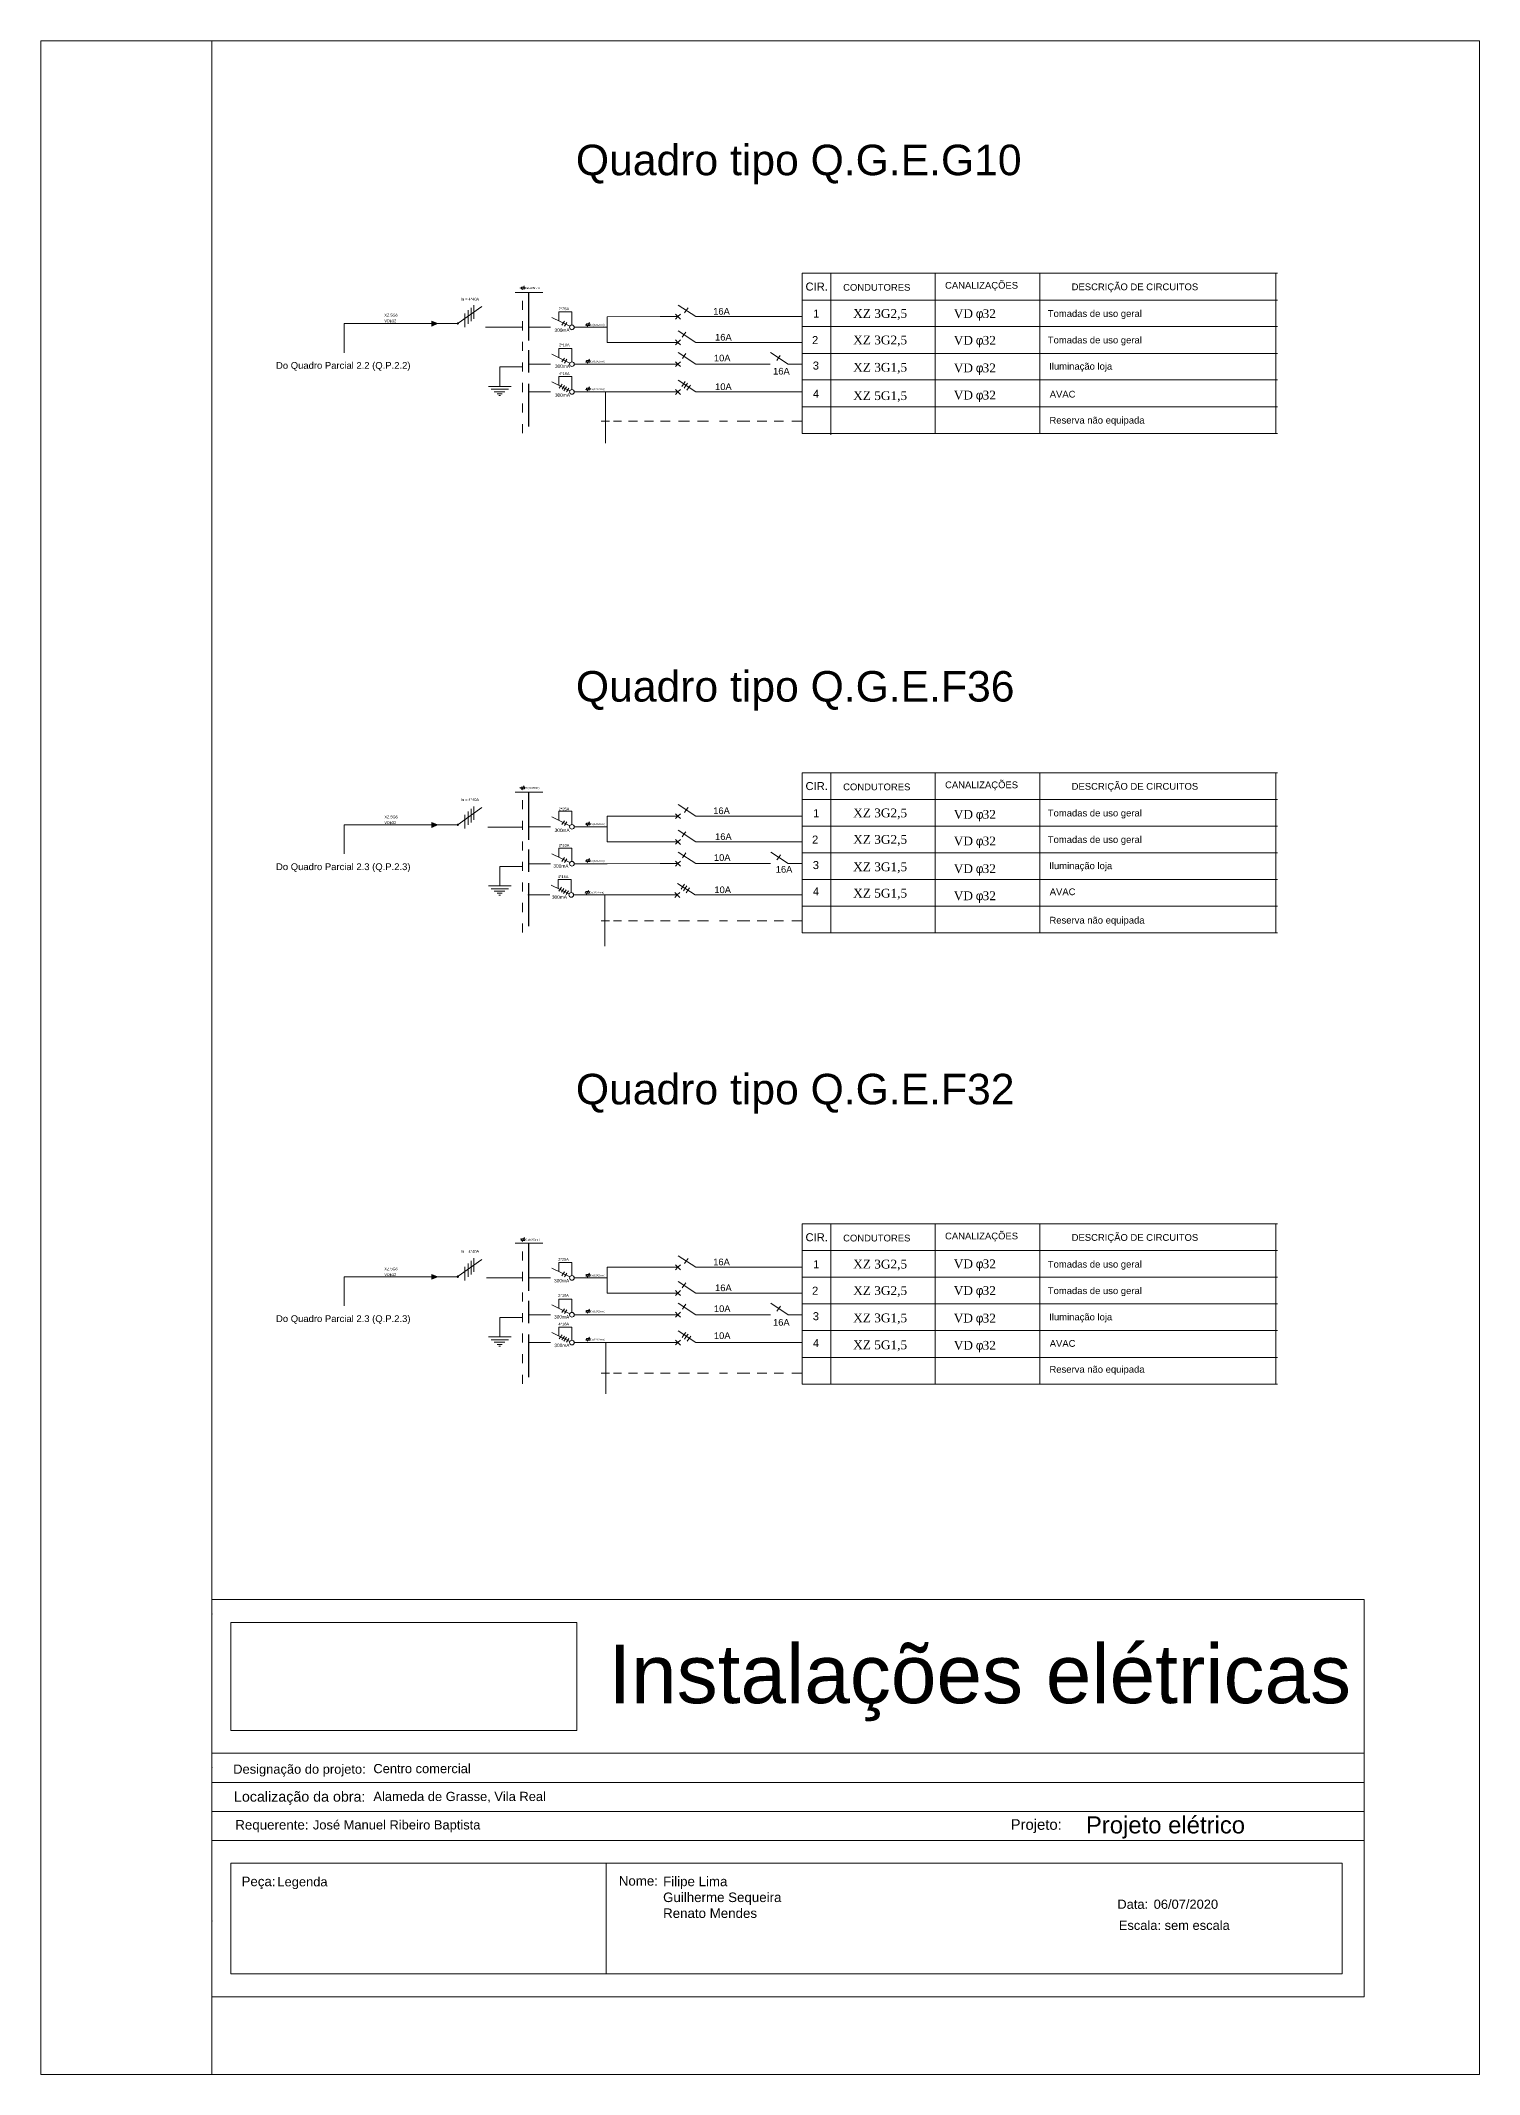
# Model space of a CAD drawing. Extents: x -17539 to 1421, y -3169 to 802964.
# Drawn here: x 676.47 to 697.47, y 381.67 to 411.37 of the extents above; entities that cross this region are included whole.
import ezdxf
from ezdxf.enums import TextEntityAlignment as Align

# ---------------------------------------------------------------- set-up
doc = ezdxf.new("R2010")
doc.units = 0
doc.header["$LTSCALE"] = 25
doc.header["$MEASUREMENT"] = 0
doc.linetypes.add('TRACO_PONTO', pattern=[500, 300, -100, 0.1, -99.9])
doc.layers.get('0').update_dxf_attribs({"lineweight": 9})
doc.styles.add('MtXpl_Symbol', font='symbol.ttf')
doc.styles.add('MtXpl_Times_New_Roma', font='times.ttf')
doc.styles.add('ROMANS', font='arial.ttf')
doc.styles.get("Standard").update_dxf_attribs({"font": 'arial.ttf'})

msp = doc.modelspace()

# ---------------------------------------------------------------- hatches: boundary and pattern name
h = msp.add_hatch(color=256)
h.dxf.hatch_style = 1
h.paths.add_polyline_path([(682.177, 407.272), (682.177, 407.201), (682.262, 407.238)])
h = msp.add_hatch(color=256)
h.dxf.hatch_style = 1
h.paths.add_polyline_path([(682.262, 399.918), (682.177, 399.952), (682.177, 399.88)])
h = msp.add_hatch(color=256)
h.dxf.hatch_style = 1
h.paths.add_polyline_path([(682.262, 393.318), (682.177, 393.352), (682.177, 393.28)])

# ---------------------------------------------------------------- linework, layer by layer
for p, q in [((676.468, 411.369), (676.468, 381.669)), ((676.468, 411.369), (697.468, 411.369)), ((678.968, 411.369), (678.968, 381.669)), ((697.468, 411.369), (697.468, 381.669)), ((697.468, 411.369), (697.468, 410.888)), ((683.495, 407.731), (683.527, 407.79)), ((687.581, 407.973), (694.522, 407.973)), ((687.581, 407.973), (687.581, 406.414)), ((688.001, 407.975), (688.001, 406.396)), ((689.523, 407.963), (689.523, 406.414)), ((691.052, 407.973), (691.052, 406.414)), ((694.496, 407.973), (694.496, 406.414)), ((682.562, 407.244), (682.906, 407.488)), ((682.791, 407.507), (682.791, 407.309)), ((683.393, 407.691), (683.796, 407.691)), ((683.486, 407.747), (683.486, 407.771)), ((683.533, 407.77), (683.486, 407.77)), ((683.486, 407.747), (683.533, 407.747)), ((683.502, 407.571), (683.502, 407.438)), ((683.533, 407.747), (683.533, 407.771)), ((686.031, 407.339), (685.773, 407.508)), ((687.581, 407.582), (694.522, 407.582)), ((687.801, 407.582), (694.522, 407.582)), ((682.177, 407.238), (680.897, 407.238)), ((680.897, 407.238), (680.897, 406.812)), ((682.177, 407.272), (682.177, 407.201)), ((682.177, 407.272), (682.262, 407.238)), ((682.177, 407.201), (682.262, 407.238)), ((682.418, 407.238), (682.262, 407.238)), ((682.661, 407.384), (682.661, 407.185)), ((682.707, 407.433), (682.707, 407.235)), ((682.752, 407.47), (682.752, 407.272)), ((683.502, 407.271), (683.502, 407.138)), ((684.193, 407.198), (683.928, 407.328)), ((684.031, 407.277), (684.031, 407.41)), ((684.031, 407.41), (684.222, 407.41)), ((684.114, 407.272), (684.073, 407.215)), ((684.148, 407.254), (684.113, 407.2)), ((684.222, 407.41), (684.222, 407.217)), ((684.483, 407.234), (684.435, 407.234)), ((684.435, 407.21), (684.435, 407.234)), ((684.435, 407.21), (684.483, 407.21)), ((684.445, 407.195), (684.477, 407.253)), ((684.483, 407.21), (684.483, 407.234)), ((684.735, 407.338), (685.512, 407.339)), ((684.735, 407.338), (684.735, 406.963)), ((685.512, 407.339), (685.77, 407.339)), ((685.77, 407.339), (685.734, 407.375)), ((685.77, 407.339), (685.734, 407.303)), ((685.746, 407.315), (685.746, 407.315)), ((685.746, 407.315), (685.746, 407.315)), ((685.746, 407.315), (685.746, 407.315)), ((685.746, 407.315), (685.746, 407.315)), ((685.77, 407.339), (685.806, 407.375)), ((685.77, 407.339), (685.806, 407.302)), ((685.89, 407.43), (685.865, 407.393)), ((685.89, 407.43), (685.917, 407.466)), ((686.031, 407.339), (686.274, 407.339)), ((687.582, 407.339), (686.272, 407.339)), ((687.581, 407.193), (694.523, 407.193)), ((683.502, 406.971), (683.502, 406.838)), ((683.588, 407.183), (683.91, 407.183)), ((684.257, 407.183), (684.735, 407.183)), ((684.735, 406.963), (685.512, 406.963)), ((685.512, 406.963), (685.77, 406.963)), ((685.77, 406.963), (685.734, 406.999)), ((685.77, 406.963), (685.734, 406.927)), ((685.746, 406.939), (685.746, 406.939)), ((685.746, 406.939), (685.746, 406.939)), ((685.746, 406.939), (685.746, 406.939)), ((685.746, 406.939), (685.746, 406.939)), ((685.77, 406.963), (685.806, 406.999)), ((685.77, 406.963), (685.806, 406.927)), ((686.031, 406.963), (685.773, 407.132)), ((685.857, 407.074), (685.832, 407.037)), ((685.857, 407.074), (685.884, 407.11)), ((686.031, 406.963), (686.274, 406.963)), ((687.582, 406.963), (686.272, 406.963)), ((683.17, 406.321), (683.17, 406.605)), ((683.502, 406.605), (683.17, 406.605)), ((683.502, 406.671), (683.502, 406.538)), ((683.589, 406.645), (683.91, 406.645)), ((684.193, 406.66), (683.928, 406.79)), ((684.031, 406.74), (684.031, 406.872)), ((684.031, 406.872), (684.222, 406.872)), ((684.114, 406.734), (684.073, 406.677)), ((684.148, 406.716), (684.113, 406.662)), ((684.222, 406.872), (684.222, 406.679)), ((684.257, 406.645), (684.735, 406.645)), ((684.435, 406.675), (684.435, 406.699)), ((684.483, 406.698), (684.435, 406.698)), ((684.435, 406.675), (684.483, 406.675)), ((684.445, 406.659), (684.477, 406.718)), ((684.483, 406.675), (684.483, 406.699)), ((684.735, 406.645), (685.512, 406.645)), ((685.512, 406.645), (685.77, 406.645)), ((685.77, 406.645), (685.734, 406.681)), ((685.77, 406.645), (685.734, 406.609)), ((685.746, 406.622), (685.746, 406.622)), ((685.746, 406.622), (685.746, 406.622)), ((685.746, 406.622), (685.746, 406.622)), ((685.746, 406.622), (685.746, 406.622)), ((685.77, 406.645), (685.806, 406.681)), ((685.77, 406.645), (685.806, 406.609)), ((686.031, 406.645), (685.773, 406.814)), ((685.86, 406.765), (685.835, 406.729)), ((685.86, 406.765), (685.887, 406.802)), ((686.031, 406.645), (686.274, 406.645)), ((687.117, 406.645), (686.274, 406.645)), ((687.378, 406.645), (687.12, 406.814)), ((687.237, 406.736), (687.212, 406.7)), ((687.237, 406.736), (687.264, 406.773)), ((687.378, 406.645), (687.58, 406.645)), ((687.581, 406.803), (694.523, 406.803)), ((687.581, 406.803), (687.581, 406.023)), ((688.001, 406.805), (688.001, 406.023)), ((689.523, 406.793), (689.523, 406.023)), ((691.052, 406.803), (691.052, 406.023)), ((694.496, 406.803), (694.496, 406.023)), ((683.006, 406.321), (683.334, 406.321)), ((683.502, 406.371), (683.502, 406.238)), ((684.193, 406.255), (683.928, 406.385)), ((684.031, 406.334), (684.031, 406.466)), ((684.031, 406.466), (684.222, 406.466)), ((684.079, 406.351), (684.038, 406.294)), ((684.113, 406.332), (684.078, 406.279)), ((684.145, 406.314), (684.104, 406.257)), ((684.222, 406.466), (684.222, 406.274)), ((684.445, 406.254), (684.477, 406.313)), ((686.031, 406.24), (685.773, 406.409)), ((685.851, 406.354), (685.825, 406.318)), ((685.851, 406.354), (685.877, 406.391)), ((685.885, 406.331), (685.86, 406.294)), ((685.885, 406.331), (685.911, 406.368)), ((685.924, 406.301), (685.899, 406.264)), ((685.924, 406.301), (685.951, 406.337)), ((687.581, 406.414), (694.523, 406.414)), ((683.041, 406.278), (683.297, 406.278)), ((683.089, 406.243), (683.245, 406.243)), ((683.132, 406.213), (683.202, 406.213)), ((683.156, 406.185), (683.18, 406.185)), ((683.502, 406.071), (683.502, 405.938)), ((683.589, 406.239), (683.91, 406.239)), ((684.179, 406.296), (684.144, 406.242)), ((684.257, 406.239), (684.735, 406.239)), ((684.483, 406.293), (684.435, 406.293)), ((684.435, 406.269), (684.435, 406.293)), ((684.435, 406.269), (684.483, 406.269)), ((684.483, 406.269), (684.483, 406.293)), ((684.71, 406.238), (684.71, 405.493)), ((684.735, 406.239), (685.512, 406.24)), ((685.512, 406.24), (685.77, 406.24)), ((685.77, 406.24), (685.734, 406.276)), ((685.77, 406.24), (685.734, 406.204)), ((685.746, 406.216), (685.746, 406.216)), ((685.746, 406.216), (685.746, 406.216)), ((685.746, 406.216), (685.746, 406.216)), ((685.746, 406.216), (685.746, 406.216)), ((685.77, 406.24), (685.806, 406.276)), ((685.77, 406.24), (685.806, 406.203)), ((686.031, 406.24), (686.274, 406.24)), ((687.582, 406.24), (686.272, 406.24)), ((687.581, 406.023), (694.523, 406.023)), ((687.581, 406.023), (687.581, 405.634)), ((688.001, 406.023), (688.001, 405.615)), ((689.523, 406.023), (689.523, 405.634)), ((691.052, 406.023), (691.052, 405.634)), ((694.496, 406.023), (694.496, 405.634)), ((683.502, 405.771), (683.502, 405.638)), ((684.769, 405.812), (684.651, 405.812)), ((684.947, 405.812), (684.829, 405.812)), ((685.179, 405.812), (685.049, 405.812)), ((685.412, 405.812), (685.28, 405.812)), ((685.656, 405.812), (685.513, 405.812)), ((685.94, 405.812), (685.778, 405.812)), ((686.214, 405.812), (686.057, 405.812)), ((686.491, 405.812), (686.378, 405.812)), ((686.82, 405.812), (686.635, 405.812)), ((687.065, 405.812), (686.924, 405.812)), ((687.31, 405.812), (687.173, 405.812)), ((687.579, 405.812), (687.434, 405.812)), ((687.581, 405.634), (694.523, 405.634)), ((687.581, 400.679), (694.522, 400.679)), ((687.581, 400.679), (687.581, 399.119)), ((688.001, 400.68), (688.001, 399.101)), ((689.523, 400.669), (689.523, 399.119)), ((691.052, 400.679), (691.052, 399.119)), ((694.496, 400.679), (694.496, 399.119)), ((683.393, 400.396), (683.796, 400.396)), ((683.531, 400.469), (683.483, 400.469)), ((683.483, 400.445), (683.483, 400.469)), ((683.483, 400.445), (683.531, 400.445)), ((683.493, 400.43), (683.524, 400.489)), ((683.531, 400.445), (683.531, 400.469)), ((682.562, 399.924), (682.906, 400.168)), ((682.661, 400.063), (682.661, 399.865)), ((682.707, 400.113), (682.707, 399.915)), ((682.752, 400.15), (682.752, 399.952)), ((682.791, 400.187), (682.791, 399.988)), ((683.502, 400.276), (683.502, 400.144)), ((684.031, 399.983), (684.031, 400.115)), ((684.031, 400.115), (684.222, 400.115)), ((684.222, 400.115), (684.222, 399.922)), ((685.77, 400.044), (685.734, 400.08)), ((685.77, 400.044), (685.806, 400.08)), ((686.031, 400.044), (685.773, 400.213)), ((685.89, 400.135), (685.865, 400.098)), ((685.89, 400.135), (685.917, 400.172)), ((687.581, 400.288), (694.522, 400.288)), ((687.801, 400.288), (694.522, 400.288)), ((682.177, 399.918), (680.897, 399.918)), ((680.897, 399.918), (680.897, 399.492)), ((682.177, 399.952), (682.177, 399.88)), ((682.177, 399.952), (682.262, 399.918)), ((682.177, 399.88), (682.262, 399.918)), ((682.418, 399.918), (682.262, 399.918)), ((683.502, 399.976), (683.502, 399.844)), ((683.588, 399.888), (683.91, 399.888)), ((684.193, 399.903), (683.928, 400.034)), ((684.114, 399.978), (684.073, 399.921)), ((684.148, 399.959), (684.113, 399.906)), ((684.257, 399.888), (684.735, 399.888)), ((684.483, 399.942), (684.435, 399.942)), ((684.435, 399.918), (684.435, 399.942)), ((684.435, 399.918), (684.483, 399.918)), ((684.445, 399.903), (684.477, 399.962)), ((684.483, 399.918), (684.483, 399.942)), ((684.735, 400.044), (685.512, 400.044)), ((684.735, 400.044), (684.735, 399.668)), ((685.512, 400.044), (685.77, 400.044)), ((685.77, 400.044), (685.734, 400.008)), ((685.746, 400.021), (685.746, 400.021)), ((685.746, 400.021), (685.746, 400.021)), ((685.746, 400.021), (685.746, 400.021)), ((685.746, 400.021), (685.746, 400.021)), ((685.77, 400.044), (685.806, 400.008)), ((686.031, 399.668), (685.773, 399.838)), ((685.857, 399.779), (685.832, 399.742)), ((685.857, 399.779), (685.884, 399.816)), ((686.031, 400.044), (686.274, 400.044)), ((687.582, 400.044), (686.272, 400.044)), ((687.581, 399.898), (694.523, 399.898)), ((683.502, 399.676), (683.502, 399.544)), ((684.193, 399.365), (683.928, 399.496)), ((684.031, 399.445), (684.031, 399.577)), ((684.031, 399.577), (684.222, 399.577)), ((684.222, 399.577), (684.222, 399.385)), ((684.735, 399.668), (685.512, 399.668)), ((685.512, 399.668), (685.77, 399.668)), ((685.77, 399.668), (685.734, 399.704)), ((685.77, 399.668), (685.734, 399.633)), ((685.746, 399.645), (685.746, 399.645)), ((685.746, 399.645), (685.746, 399.645)), ((685.746, 399.645), (685.746, 399.645)), ((685.746, 399.645), (685.746, 399.645)), ((685.77, 399.668), (685.806, 399.704)), ((685.77, 399.668), (685.806, 399.632)), ((686.031, 399.351), (685.773, 399.52)), ((685.86, 399.471), (685.835, 399.434)), ((685.86, 399.471), (685.887, 399.508)), ((686.031, 399.668), (686.274, 399.668)), ((687.582, 399.669), (686.272, 399.669)), ((687.381, 399.351), (687.124, 399.52)), ((687.241, 399.442), (687.267, 399.478)), ((687.581, 399.509), (694.523, 399.509)), ((687.581, 399.509), (687.581, 398.339)), ((688.001, 399.51), (688.001, 398.339)), ((689.523, 399.499), (689.523, 398.339)), ((691.052, 399.509), (691.052, 398.339)), ((694.496, 399.509), (694.496, 398.339)), ((683.17, 399.026), (683.17, 399.311)), ((683.502, 399.311), (683.17, 399.311)), ((683.502, 399.376), (683.502, 399.244)), ((683.589, 399.35), (683.91, 399.35)), ((684.114, 399.44), (684.073, 399.383)), ((684.148, 399.421), (684.113, 399.368)), ((684.257, 399.35), (684.735, 399.35)), ((684.483, 399.405), (684.435, 399.405)), ((684.435, 399.381), (684.435, 399.405)), ((684.435, 399.381), (684.483, 399.382)), ((684.445, 399.366), (684.477, 399.425)), ((684.483, 399.382), (684.483, 399.406)), ((684.735, 399.35), (685.512, 399.351)), ((685.512, 399.351), (685.77, 399.351)), ((685.77, 399.351), (685.734, 399.387)), ((685.77, 399.351), (685.734, 399.315)), ((685.746, 399.327), (685.746, 399.327)), ((685.746, 399.327), (685.746, 399.327)), ((685.746, 399.327), (685.746, 399.327)), ((685.746, 399.327), (685.746, 399.327)), ((685.77, 399.351), (685.806, 399.387)), ((685.77, 399.351), (685.806, 399.314)), ((686.031, 399.351), (686.274, 399.351)), ((687.12, 399.351), (686.278, 399.351)), ((687.241, 399.442), (687.215, 399.405)), ((687.381, 399.351), (687.581, 399.351)), ((683.006, 399.026), (683.334, 399.026)), ((683.041, 398.984), (683.297, 398.984)), ((683.089, 398.949), (683.245, 398.949)), ((683.132, 398.919), (683.202, 398.919)), ((683.156, 398.891), (683.18, 398.891)), ((683.502, 399.076), (683.502, 398.944)), ((683.579, 398.893), (683.9, 398.893)), ((684.182, 398.908), (683.918, 399.038)), ((684.021, 398.987), (684.021, 399.12)), ((684.021, 399.12), (684.212, 399.12)), ((684.072, 399.007), (684.031, 398.95)), ((684.106, 398.988), (684.071, 398.935)), ((684.139, 398.97), (684.097, 398.913)), ((684.172, 398.951), (684.137, 398.898)), ((684.212, 399.12), (684.212, 398.927)), ((684.247, 398.893), (684.724, 398.893)), ((684.473, 398.942), (684.425, 398.942)), ((684.425, 398.918), (684.425, 398.942)), ((684.425, 398.918), (684.473, 398.919)), ((684.435, 398.903), (684.466, 398.962)), ((684.473, 398.919), (684.473, 398.943)), ((684.701, 398.89), (684.701, 398.145)), ((684.724, 398.893), (685.502, 398.893)), ((685.502, 398.893), (685.759, 398.893)), ((685.759, 398.893), (685.724, 398.929)), ((685.759, 398.893), (685.724, 398.857)), ((685.759, 398.893), (685.796, 398.929)), ((685.759, 398.893), (685.796, 398.857)), ((686.02, 398.893), (685.763, 399.062)), ((685.84, 399.015), (685.815, 398.978)), ((685.84, 399.015), (685.867, 399.052)), ((685.875, 398.992), (685.849, 398.955)), ((685.875, 398.992), (685.901, 399.028)), ((685.914, 398.961), (685.889, 398.925)), ((685.914, 398.961), (685.94, 398.998)), ((686.02, 398.893), (686.264, 398.893)), ((687.571, 398.893), (686.262, 398.893)), ((687.581, 399.119), (694.523, 399.119)), ((683.502, 398.776), (683.502, 398.644)), ((685.736, 398.87), (685.736, 398.87)), ((685.736, 398.87), (685.736, 398.87)), ((685.736, 398.87), (685.736, 398.87)), ((685.736, 398.87), (685.736, 398.87)), ((687.581, 398.728), (694.523, 398.728)), ((683.502, 398.476), (683.502, 398.344)), ((684.769, 398.514), (684.651, 398.514)), ((684.947, 398.514), (684.829, 398.514)), ((685.179, 398.514), (685.049, 398.514)), ((685.412, 398.514), (685.28, 398.514)), ((685.656, 398.514), (685.513, 398.514)), ((685.94, 398.514), (685.778, 398.514)), ((686.214, 398.514), (686.057, 398.514)), ((686.491, 398.514), (686.378, 398.514)), ((686.82, 398.514), (686.635, 398.514)), ((687.065, 398.514), (686.924, 398.514)), ((687.31, 398.514), (687.173, 398.514)), ((687.579, 398.514), (687.434, 398.514)), ((687.581, 398.339), (694.523, 398.339)), ((683.536, 393.872), (683.488, 393.872)), ((683.488, 393.848), (683.488, 393.872)), ((683.488, 393.848), (683.536, 393.848)), ((683.498, 393.833), (683.53, 393.892)), ((683.536, 393.848), (683.536, 393.872)), ((687.581, 394.09), (694.522, 394.09)), ((687.581, 394.09), (687.581, 392.531)), ((688.001, 394.092), (688.001, 392.513)), ((689.523, 394.08), (689.523, 392.531)), ((691.052, 394.09), (691.052, 392.531)), ((694.496, 394.09), (694.496, 392.531)), ((682.562, 393.324), (682.906, 393.568)), ((682.752, 393.55), (682.752, 393.352)), ((682.791, 393.587), (682.791, 393.388)), ((683.393, 393.808), (683.796, 393.808)), ((683.502, 393.687), (683.502, 393.555)), ((684.031, 393.394), (684.031, 393.527)), ((684.031, 393.527), (684.222, 393.527)), ((684.222, 393.527), (684.222, 393.334)), ((686.031, 393.455), (685.773, 393.625)), ((685.89, 393.546), (685.865, 393.51)), ((685.89, 393.546), (685.917, 393.583)), ((687.581, 393.699), (694.522, 393.699)), ((687.801, 393.699), (694.522, 393.699)), ((682.177, 393.318), (680.897, 393.318)), ((680.897, 393.318), (680.897, 392.892)), ((682.177, 393.352), (682.177, 393.28)), ((682.177, 393.352), (682.262, 393.318)), ((682.177, 393.28), (682.262, 393.318)), ((682.418, 393.318), (682.262, 393.318)), ((682.661, 393.463), (682.661, 393.265)), ((682.707, 393.513), (682.707, 393.315)), ((683.502, 393.387), (683.502, 393.255)), ((683.588, 393.3), (683.91, 393.3)), ((684.193, 393.315), (683.928, 393.445)), ((684.114, 393.389), (684.073, 393.332)), ((684.148, 393.371), (684.113, 393.317)), ((684.257, 393.3), (684.735, 393.3)), ((684.483, 393.352), (684.435, 393.352)), ((684.435, 393.328), (684.435, 393.352)), ((684.435, 393.328), (684.483, 393.328)), ((684.445, 393.313), (684.477, 393.371)), ((684.483, 393.328), (684.483, 393.352)), ((684.735, 393.455), (685.512, 393.455)), ((684.735, 393.455), (684.735, 393.08)), ((685.512, 393.455), (685.77, 393.455)), ((685.77, 393.455), (685.734, 393.491)), ((685.77, 393.455), (685.734, 393.419)), ((685.746, 393.432), (685.746, 393.432)), ((685.746, 393.432), (685.746, 393.432)), ((685.746, 393.432), (685.746, 393.432)), ((685.746, 393.432), (685.746, 393.432)), ((685.77, 393.455), (685.806, 393.491)), ((685.77, 393.455), (685.806, 393.419)), ((686.031, 393.08), (685.773, 393.249)), ((686.031, 393.455), (686.274, 393.455)), ((687.582, 393.456), (686.272, 393.456)), ((687.581, 393.31), (694.523, 393.31)), ((683.502, 393.087), (683.502, 392.955)), ((684.031, 392.856), (684.031, 392.989)), ((684.031, 392.989), (684.222, 392.989)), ((684.222, 392.989), (684.222, 392.796)), ((684.735, 393.08), (685.512, 393.08)), ((685.512, 393.08), (685.77, 393.08)), ((685.77, 393.08), (685.734, 393.116)), ((685.77, 393.08), (685.734, 393.044)), ((685.746, 393.056), (685.746, 393.056)), ((685.746, 393.056), (685.746, 393.056)), ((685.746, 393.056), (685.746, 393.056)), ((685.746, 393.056), (685.746, 393.056)), ((685.77, 393.08), (685.806, 393.116)), ((685.77, 393.08), (685.806, 393.044)), ((686.031, 392.762), (685.773, 392.931)), ((685.857, 393.19), (685.832, 393.154)), ((685.857, 393.19), (685.884, 393.227)), ((686.031, 393.08), (686.274, 393.08)), ((687.582, 393.08), (686.272, 393.08)), ((687.381, 392.762), (687.124, 392.931)), ((683.17, 392.438), (683.17, 392.722)), ((683.502, 392.722), (683.17, 392.722)), ((683.502, 392.787), (683.502, 392.655)), ((683.589, 392.762), (683.91, 392.762)), ((684.193, 392.777), (683.928, 392.907)), ((684.114, 392.851), (684.073, 392.794)), ((684.148, 392.833), (684.113, 392.779)), ((684.257, 392.762), (684.735, 392.762)), ((684.483, 392.826), (684.435, 392.826)), ((684.435, 392.802), (684.435, 392.826)), ((684.435, 392.802), (684.483, 392.802)), ((684.445, 392.786), (684.477, 392.845)), ((684.483, 392.802), (684.483, 392.826)), ((684.735, 392.762), (685.512, 392.762)), ((685.512, 392.762), (685.77, 392.762)), ((685.77, 392.762), (685.734, 392.798)), ((685.77, 392.762), (685.734, 392.726)), ((685.746, 392.738), (685.746, 392.738)), ((685.746, 392.738), (685.746, 392.738)), ((685.746, 392.738), (685.746, 392.738)), ((685.746, 392.738), (685.746, 392.738)), ((685.77, 392.762), (685.806, 392.798)), ((685.77, 392.762), (685.806, 392.726)), ((685.86, 392.882), (685.835, 392.845)), ((685.86, 392.882), (685.887, 392.919)), ((686.031, 392.762), (686.274, 392.762)), ((687.12, 392.762), (686.278, 392.762)), ((687.241, 392.853), (687.215, 392.816)), ((687.241, 392.853), (687.267, 392.89)), ((687.381, 392.762), (687.585, 392.762)), ((687.581, 392.92), (694.523, 392.92)), ((687.581, 392.92), (687.581, 391.75)), ((688.001, 392.922), (688.001, 391.75)), ((689.523, 392.91), (689.523, 391.75)), ((691.052, 392.92), (691.052, 391.75)), ((694.496, 392.92), (694.496, 391.75)), ((683.006, 392.438), (683.334, 392.438)), ((683.041, 392.395), (683.297, 392.395)), ((683.089, 392.36), (683.245, 392.36)), ((683.502, 392.487), (683.502, 392.355)), ((683.589, 392.356), (683.91, 392.356)), ((684.193, 392.371), (683.928, 392.502)), ((684.031, 392.451), (684.031, 392.583)), ((684.031, 392.583), (684.222, 392.583)), ((684.079, 392.47), (684.038, 392.412)), ((684.112, 392.451), (684.077, 392.398)), ((684.145, 392.433), (684.104, 392.376)), ((684.179, 392.414), (684.144, 392.361)), ((684.222, 392.583), (684.222, 392.39)), ((684.257, 392.356), (684.735, 392.356)), ((684.483, 392.414), (684.435, 392.414)), ((684.435, 392.39), (684.435, 392.414)), ((684.435, 392.39), (684.483, 392.39)), ((684.445, 392.375), (684.477, 392.434)), ((684.483, 392.39), (684.483, 392.414)), ((684.716, 392.351), (684.716, 391.606)), ((684.735, 392.356), (685.512, 392.356)), ((685.512, 392.356), (685.77, 392.356)), ((685.77, 392.356), (685.734, 392.392)), ((685.77, 392.356), (685.734, 392.321)), ((685.77, 392.356), (685.806, 392.392)), ((685.77, 392.356), (685.806, 392.32)), ((686.031, 392.356), (685.773, 392.526)), ((685.857, 392.467), (685.832, 392.43)), ((685.857, 392.467), (685.884, 392.504)), ((685.892, 392.444), (685.866, 392.407)), ((685.892, 392.444), (685.918, 392.481)), ((685.931, 392.413), (685.906, 392.377)), ((685.931, 392.413), (685.957, 392.45)), ((686.031, 392.356), (686.274, 392.356)), ((687.582, 392.357), (686.272, 392.357)), ((687.581, 392.531), (694.523, 392.531)), ((683.132, 392.33), (683.202, 392.33)), ((683.156, 392.302), (683.18, 392.302)), ((683.502, 392.187), (683.502, 392.055)), ((685.746, 392.333), (685.746, 392.333)), ((685.746, 392.333), (685.746, 392.333)), ((685.746, 392.333), (685.746, 392.333)), ((685.746, 392.333), (685.746, 392.333)), ((687.581, 392.14), (694.523, 392.14)), ((683.502, 391.887), (683.502, 391.755)), ((684.769, 391.907), (684.651, 391.907)), ((684.947, 391.907), (684.829, 391.907)), ((685.179, 391.907), (685.049, 391.907)), ((685.412, 391.907), (685.28, 391.907)), ((685.656, 391.907), (685.513, 391.907)), ((685.94, 391.907), (685.778, 391.907)), ((686.214, 391.907), (686.057, 391.907)), ((686.491, 391.907), (686.378, 391.907)), ((686.82, 391.907), (686.635, 391.907)), ((687.065, 391.907), (686.924, 391.907)), ((687.31, 391.907), (687.173, 391.907)), ((687.579, 391.907), (687.434, 391.907)), ((687.581, 391.75), (694.523, 391.75)), ((678.968, 388.603), (695.785, 388.603)), ((695.785, 388.603), (695.785, 382.802)), ((679.243, 388.27), (684.293, 388.27)), ((679.243, 388.27), (679.243, 386.691)), ((684.293, 388.27), (684.293, 386.691)), ((679.243, 386.691), (684.293, 386.691)), ((678.968, 386.361), (695.785, 386.361)), ((678.968, 385.932), (695.785, 385.932)), ((678.968, 385.509), (695.785, 385.509)), ((678.968, 385.086), (695.785, 385.086)), ((679.243, 384.753), (695.464, 384.753)), ((679.243, 384.42), (679.243, 384.753)), ((684.721, 384.753), (684.721, 383.135)), ((695.464, 383.135), (695.464, 384.753)), ((679.243, 384.42), (679.243, 383.135)), ((695.464, 383.135), (679.243, 383.135)), ((695.785, 382.802), (678.968, 382.802)), ((676.468, 381.669), (697.468, 381.669))]:
    msp.add_line(p, q)
at = {"lineweight": 30}
for p, q in [((683.589, 407.691), (683.589, 406.993)), ((683.589, 406.849), (683.589, 406.524)), ((683.589, 406.359), (683.589, 405.733)), ((683.589, 400.396), (683.589, 399.699)), ((683.589, 399.555), (683.589, 399.229)), ((683.589, 399.064), (683.589, 398.438)), ((683.589, 393.808), (683.589, 393.11)), ((683.589, 392.966), (683.589, 392.641)), ((683.589, 392.476), (683.589, 391.85))]:
    msp.add_line(p, q, dxfattribs=at)
at = {"linetype": 'TRACO_PONTO'}
for p, q in [((682.56, 407.238), (682.418, 407.238)), ((682.96, 407.184), (683.501, 407.184)), ((682.56, 399.918), (682.418, 399.918)), ((682.995, 399.884), (683.5, 399.884)), ((682.56, 393.318), (682.418, 393.318)), ((682.977, 393.302), (683.496, 393.302))]:
    msp.add_line(p, q, dxfattribs=at)
for centre, radius in [((682.558, 407.239), 0.0104), ((684.223, 407.183), 0.0342), ((684.223, 406.645), 0.0342), ((684.223, 406.239), 0.0342), ((682.558, 399.919), 0.0104), ((684.223, 399.888), 0.0342), ((684.223, 399.35), 0.0342), ((684.213, 398.893), 0.0342), ((682.558, 393.319), 0.0104), ((684.223, 393.3), 0.0342), ((684.223, 392.762), 0.0342), ((684.223, 392.356), 0.0342)]:
    msp.add_circle(centre, radius)
for p in [(678.968, 388.394), (678.968, 386.152), (678.968, 383.911)]:
    msp.add_point(p)

# ---------------------------------------------------------------- texts
for s, height, style, p in [('CIR.', 0.1168, 'ROMANS', (687.632, 407.72)), ('CONDUTORES', 0.0988, 'ROMANS', (688.181, 407.717)), ('CANALIZAÇÕES', 0.09875, 'ROMANS', (689.669, 407.747)), ('DESCRIÇÃO DE CIRCUITOS', 0.09875, 'ROMANS', (691.517, 407.725)), ('In = 4*40A ', 0.04037, 'ROMANS', (682.601, 407.574)), (' VDϕ32', 0.0404, 'ROMANS', (681.469, 407.257)), (' XZ 5G6', 0.0404, 'ROMANS', (681.469, 407.34)), ('2*25A', 0.0404, 'ROMANS', (684.028, 407.434)), ('16A', 0.0974, 'ROMANS', (686.285, 407.368)), ('1', 0.117, 'ROMANS', (687.743, 407.324)), ('XZ 3G2,5', 0.1285, 'MtXpl_Times_New_Roma', (688.328, 407.321)), ('VD ', 0.1285, 'MtXpl_Times_New_Roma', (689.796, 407.319)), ('f', 0.129, 'MtXpl_Symbol', (690.118, 407.319)), ('32', 0.1285, 'MtXpl_Times_New_Roma', (690.217, 407.319)), ('Tomadas de uso geral', 0.09875, 'ROMANS', (691.169, 407.335)), ('2*10A', 0.0404, 'ROMANS', (684.034, 406.906)), ('16A', 0.0974, 'ROMANS', (686.312, 406.99)), ('2', 0.117, 'ROMANS', (687.727, 406.938)), ('XZ 3G2,5', 0.1285, 'MtXpl_Times_New_Roma', (688.328, 406.934)), ('VD ', 0.1285, 'MtXpl_Times_New_Roma', (689.796, 406.929)), ('f', 0.129, 'MtXpl_Symbol', (690.118, 406.929)), ('32', 0.1285, 'MtXpl_Times_New_Roma', (690.217, 406.929)), ('Tomadas de uso geral', 0.09875, 'ROMANS', (691.169, 406.948)), ('Do Quadro Parcial 2.2 (Q.P.2.2)', 0.09875, 'ROMANS', (679.903, 406.577)), ('10A', 0.0974, 'ROMANS', (686.295, 406.685)), ('16A', 0.0974, 'ROMANS', (687.159, 406.494)), ('3', 0.117, 'ROMANS', (687.738, 406.566)), ('XZ 3G1,5', 0.1285, 'MtXpl_Times_New_Roma', (688.328, 406.535)), ('VD ', 0.1285, 'MtXpl_Times_New_Roma', (689.796, 406.526)), ('f', 0.129, 'MtXpl_Symbol', (690.118, 406.526)), ('32', 0.1285, 'MtXpl_Times_New_Roma', (690.217, 406.526)), ('Iluminação loja', 0.09875, 'ROMANS', (691.189, 406.565)), ('4*16A', 0.0404, 'ROMANS', (684.034, 406.485)), ('10A', 0.0974, 'ROMANS', (686.312, 406.267)), ('4', 0.117, 'ROMANS', (687.74, 406.154)), ('XZ 5G1,5', 0.1285, 'MtXpl_Times_New_Roma', (688.328, 406.121)), ('VD ', 0.1285, 'MtXpl_Times_New_Roma', (689.796, 406.129)), ('f', 0.129, 'MtXpl_Symbol', (690.118, 406.129)), ('32', 0.1285, 'MtXpl_Times_New_Roma', (690.217, 406.129)), ('AVAC', 0.0988, 'ROMANS', (691.197, 406.157)), ('Reserva não equipada', 0.09875, 'ROMANS', (691.193, 405.777)), ('CIR.', 0.1168, 'ROMANS', (687.632, 400.425)), ('CONDUTORES', 0.0988, 'ROMANS', (688.181, 400.422)), ('CANALIZAÇÕES', 0.09875, 'ROMANS', (689.669, 400.452)), ('DESCRIÇÃO DE CIRCUITOS', 0.09875, 'ROMANS', (691.517, 400.43)), ('In = 4*40A ', 0.04037, 'ROMANS', (682.601, 400.264)), ('2*25A', 0.0404, 'ROMANS', (684.029, 400.129)), ('16A', 0.0974, 'ROMANS', (686.285, 400.074)), ('1', 0.117, 'ROMANS', (687.743, 400.029)), ('XZ 3G2,5', 0.1285, 'MtXpl_Times_New_Roma', (688.328, 400.027)), ('VD ', 0.1285, 'MtXpl_Times_New_Roma', (689.796, 400.006)), ('f', 0.129, 'MtXpl_Symbol', (690.118, 400.006)), ('32', 0.1285, 'MtXpl_Times_New_Roma', (690.217, 400.006)), ('Tomadas de uso geral', 0.09875, 'ROMANS', (691.169, 400.04)), (' VDϕ32', 0.0404, 'ROMANS', (681.469, 399.929)), (' XZ 5G6', 0.0404, 'ROMANS', (681.469, 400.012)), ('16A', 0.0974, 'ROMANS', (686.312, 399.696)), ('XZ 3G2,5', 0.1285, 'MtXpl_Times_New_Roma', (688.328, 399.64)), ('2*10A', 0.0404, 'ROMANS', (684.031, 399.598)), ('10A', 0.0974, 'ROMANS', (686.295, 399.391)), ('2', 0.117, 'ROMANS', (687.727, 399.643)), ('VD ', 0.1285, 'MtXpl_Times_New_Roma', (689.796, 399.617)), ('f', 0.129, 'MtXpl_Symbol', (690.118, 399.617)), ('32', 0.1285, 'MtXpl_Times_New_Roma', (690.217, 399.617)), ('Tomadas de uso geral', 0.09875, 'ROMANS', (691.169, 399.653)), ('Do Quadro Parcial 2.3 (Q.P.2.3)', 0.09875, 'ROMANS', (679.903, 399.256)), ('4*16A', 0.0404, 'ROMANS', (684.017, 399.14)), ('16A', 0.0974, 'ROMANS', (687.198, 399.218)), ('3', 0.117, 'ROMANS', (687.738, 399.271)), ('XZ 3G1,5', 0.1285, 'MtXpl_Times_New_Roma', (688.328, 399.24)), ('VD ', 0.1285, 'MtXpl_Times_New_Roma', (689.796, 399.213)), ('f', 0.129, 'MtXpl_Symbol', (690.118, 399.213)), ('32', 0.1285, 'MtXpl_Times_New_Roma', (690.217, 399.213)), ('Iluminação loja', 0.09875, 'ROMANS', (691.189, 399.27)), ('10A', 0.0974, 'ROMANS', (686.302, 398.92)), ('4', 0.117, 'ROMANS', (687.74, 398.887)), ('XZ 5G1,5', 0.1285, 'MtXpl_Times_New_Roma', (688.328, 398.855)), ('VD ', 0.1285, 'MtXpl_Times_New_Roma', (689.796, 398.817)), ('f', 0.129, 'MtXpl_Symbol', (690.118, 398.817)), ('32', 0.1285, 'MtXpl_Times_New_Roma', (690.217, 398.817)), ('AVAC', 0.0988, 'ROMANS', (691.197, 398.89)), ('Reserva não equipada', 0.09875, 'ROMANS', (691.193, 398.475)), ('CIR.', 0.1168, 'ROMANS', (687.632, 393.836)), ('CONDUTORES', 0.0988, 'ROMANS', (688.181, 393.833)), ('CANALIZAÇÕES', 0.09875, 'ROMANS', (689.669, 393.863)), ('DESCRIÇÃO DE CIRCUITOS', 0.09875, 'ROMANS', (691.517, 393.842)), ('In = 4*40A ', 0.04037, 'ROMANS', (682.601, 393.667)), ('2*25A', 0.0404, 'ROMANS', (684.022, 393.551)), ('16A', 0.0974, 'ROMANS', (686.285, 393.485)), ('1', 0.117, 'ROMANS', (687.743, 393.44)), ('XZ 3G2,5', 0.1285, 'MtXpl_Times_New_Roma', (688.328, 393.438)), ('VD ', 0.1285, 'MtXpl_Times_New_Roma', (689.796, 393.442)), ('f', 0.129, 'MtXpl_Symbol', (690.118, 393.442)), ('32', 0.1285, 'MtXpl_Times_New_Roma', (690.217, 393.442)), ('Tomadas de uso geral', 0.09875, 'ROMANS', (691.169, 393.451)), (' VDϕ32', 0.0404, 'ROMANS', (681.469, 393.329)), (' XZ 5G6', 0.0404, 'ROMANS', (681.469, 393.412)), ('2*10A', 0.0404, 'ROMANS', (684.022, 393.024)), ('16A', 0.0974, 'ROMANS', (686.312, 393.107)), ('2', 0.117, 'ROMANS', (687.727, 393.055)), ('XZ 3G2,5', 0.1285, 'MtXpl_Times_New_Roma', (688.328, 393.051)), ('VD ', 0.1285, 'MtXpl_Times_New_Roma', (689.796, 393.052)), ('f', 0.129, 'MtXpl_Symbol', (690.118, 393.052)), ('32', 0.1285, 'MtXpl_Times_New_Roma', (690.217, 393.052)), ('Tomadas de uso geral', 0.09875, 'ROMANS', (691.169, 393.064)), ('Do Quadro Parcial 2.3 (Q.P.2.3)', 0.09875, 'ROMANS', (679.903, 392.656)), ('4*16A', 0.0404, 'ROMANS', (684.026, 392.606)), ('10A', 0.0974, 'ROMANS', (686.295, 392.802)), ('16A', 0.0974, 'ROMANS', (687.158, 392.602)), ('3', 0.117, 'ROMANS', (687.738, 392.683)), ('XZ 3G1,5', 0.1285, 'MtXpl_Times_New_Roma', (688.328, 392.652)), ('VD ', 0.1285, 'MtXpl_Times_New_Roma', (689.796, 392.649)), ('f', 0.129, 'MtXpl_Symbol', (690.118, 392.649)), ('32', 0.1285, 'MtXpl_Times_New_Roma', (690.217, 392.649)), ('Iluminação loja', 0.09875, 'ROMANS', (691.189, 392.681)), ('10A', 0.0974, 'ROMANS', (686.295, 392.408)), ('4', 0.117, 'ROMANS', (687.74, 392.291)), ('XZ 5G1,5', 0.1285, 'MtXpl_Times_New_Roma', (688.328, 392.258)), ('VD ', 0.1285, 'MtXpl_Times_New_Roma', (689.796, 392.252)), ('f', 0.129, 'MtXpl_Symbol', (690.118, 392.252)), ('32', 0.1285, 'MtXpl_Times_New_Roma', (690.217, 392.252)), ('AVAC', 0.0988, 'ROMANS', (691.197, 392.294)), ('Reserva não equipada', 0.09875, 'ROMANS', (691.193, 391.916))]:
    msp.add_text(s, height=height, dxfattribs=dict(style=style)).set_placement(p)
at = {"style": 'ROMANS'}
for s, p in [('5      Cu(10X5mm)', (683.604, 407.757)), ('3      Cu(12X2mm)', (684.554, 407.22)), ('3      Cu(12X2mm)', (684.554, 406.685)), ('5      Cu(12X2mm)', (684.554, 406.28)), ('5      Cu(10X5mm)', (683.602, 400.456)), ('3      Cu(12X2mm)', (684.554, 399.929)), ('3      Cu(12X2mm)', (684.554, 399.392)), ('5      Cu(12X2mm)', (684.544, 398.929)), ('5      Cu(10X5mm)', (683.607, 393.859)), ('3      Cu(12X2mm)', (684.554, 393.338)), ('3      Cu(12X2mm)', (684.554, 392.812)), ('5      Cu(12X2mm)', (684.554, 392.401))]:
    msp.add_text(s, height=0.02538, dxfattribs=at).set_placement(p, align=Align.MIDDLE_CENTER)
at = {"attachment_point": 1}
for s, width, gutter_width, heights, insert, char_height in [('Quadro tipo Q.G.E.G10', 6.6246, 2.229, [0.788], (684.28, 409.85), 0.44575), ('Quadro tipo Q.G.E.F36', 6.6246, 2.229, [0.788], (684.28, 402.163), 0.44575), ('Quadro tipo Q.G.E.F32', 7.49137, 2.229, [0.918], (684.28, 396.281), 0.44575), ('Filipe Lima\\PGuilherme Sequeira\\PRenato Mendes', 1.91251, 0.695, [1.016], (685.553, 384.556), 0.13907)]:
    msp.add_mtext_dynamic_manual_height_columns(s, width=width, gutter_width=gutter_width, heights=heights, dxfattribs=dict(at, insert=insert, char_height=char_height))
for s, insert, char_height, width in [('300mA', (683.968, 407.167), 0.0496, 0.08125), ('300mA', (683.974, 406.639), 0.0496, 0.08125), ('300mA', (683.974, 406.218), 0.0496, 0.08125), ('300mA', (683.969, 399.862), 0.0496, 0.08125), ('300mA', (683.952, 399.342), 0.0496, 0.08125), ('300mA', (683.93, 398.887), 0.0496, 0.08125), ('300mA', (683.962, 393.284), 0.0496, 0.08125), ('300mA', (683.962, 392.757), 0.0496, 0.08125), ('300mA', (683.966, 392.339), 0.0496, 0.08125), ('Instalações elétricas', (684.754, 387.946), 0.85663, 10.8783), ('Designação do projeto:', (679.278, 386.194), 0.1346, 2.08364), ('Centro comercial', (681.324, 386.202), 0.1346, 2.08364), ('Localização da obra:', (679.289, 385.8), 0.14887, 2.30464), ('Alameda de Grasse, Vila Real', (681.324, 385.795), 0.1346, 2.83899), ('Requerente:', (679.308, 385.383), 0.13907, 2.15283), ('José Manuel Ribeiro Baptista', (680.441, 385.38), 0.1346, 2.83899), ('Projeto:', (690.627, 385.395), 0.1549, 2.39854), ('Projeto elétrico', (691.725, 385.437), 0.24933, 3.85974), ('Peça:', (679.399, 384.556), 0.1391, 2.15283), ('Legenda', (679.923, 384.549), 0.1346, 2.83899), ('Nome:', (684.906, 384.564), 0.1391, 0.56614), ('Data:', (692.184, 384.221), 0.1346, 2.08364), ('06/07/2020', (692.714, 384.221), 0.1346, 2.08364), ('Escala:', (692.205, 383.913), 0.1346, 2.08364), ('sem escala', (692.874, 383.913), 0.1346, 2.08364)]:
    msp.add_mtext(s, dxfattribs=dict(at, insert=insert, char_height=char_height, width=width))

doc.saveas('drawing.dxf')
